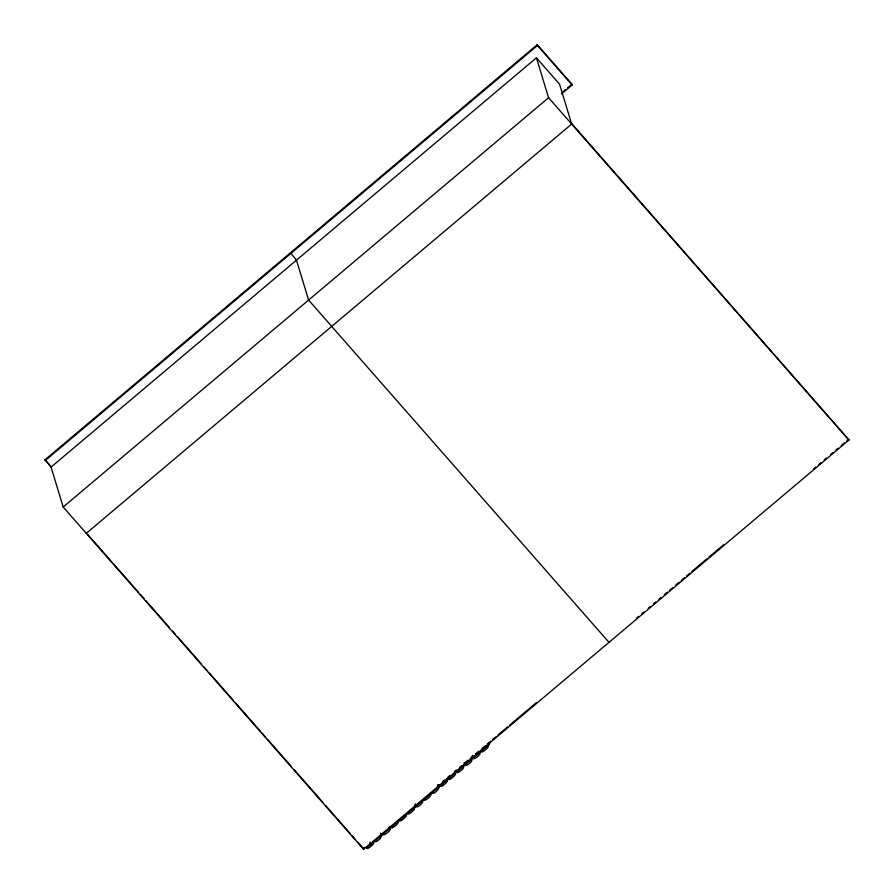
<?xml version="1.0" encoding="UTF-8"?>
<svg xmlns="http://www.w3.org/2000/svg" width="894" height="894" viewBox="0 0 894 894"><rect width="100%" height="100%" fill="white"/><g stroke="black" fill="none" stroke-linecap="round" stroke-linejoin="round"><path stroke-width="1.34" d="M489.778 743.607L489.107 744.143M383.247 834.024C382.811 837.354 392.846 828.894 389.382 828.85M407.787 813.328C407.094 816.591 417.286 808.02 413.922 808.154M424.147 799.538C423.443 802.801 433.679 794.196 430.282 794.364M448.687 778.842C447.995 782.116 458.186 773.489 454.822 773.668M366.886 847.825C366.194 851.077 376.374 842.517 373.022 842.651M375.067 840.919C374.664 844.305 385.549 835.566 380.408 833.141M391.427 827.129C390.767 830.403 400.914 821.776 397.562 821.955M389.952 829.509L389.158 826.905M399.607 820.234C398.925 823.508 409.072 814.847 405.742 815.06M432.327 792.643C432.215 796.107 442.843 787.145 437.669 784.854M440.507 785.737C439.848 789.033 449.995 780.306 446.642 780.563M456.868 771.947C456.208 775.12 466.154 767.018 463.103 766.706M481.408 751.251C480.715 754.514 490.951 745.909 487.543 746.077M86.047 532.567L86.282 533.349L571.668 124.054L559.543 84.148L536.434 57.808L51.047 467.104L45.035 459.739L537.238 44.7L571.903 84.192L572.138 84.975L561.499 93.948M45.27 460.522L537.473 45.482L537.238 44.7M571.434 123.271L848.965 440.004L363.579 849.3L63.183 507.021L548.558 97.725L536.434 57.808M562.326 92.272L565.522 89.579M567.645 87.78L571.903 84.192M363.579 849.3L363.344 848.518L364.707 847.367M437.177 786.262L439.312 784.463M442.508 781.769L444.631 779.97M447.827 777.266L449.961 775.478M454.23 771.88L456.353 770.08M459.561 767.387L461.684 765.588M464.88 762.895L468.076 760.202M470.21 758.403L473.407 755.698M475.541 753.91L478.737 751.206M481.933 748.513L485.129 745.819M487.264 744.02L490.46 741.327M492.594 739.528L495.79 736.835M497.924 735.036L507.513 726.945M509.647 725.146L536.288 702.684M636.483 618.19L638.618 616.391M641.825 613.697L643.959 611.898M648.217 608.3L650.351 606.501M653.548 603.796L655.682 601.997M658.889 599.304L661.024 597.505M664.22 594.812L667.416 592.107M669.55 590.308L672.746 587.615M675.953 584.911L679.149 582.217M681.284 580.418L684.48 577.725M686.614 575.926L689.81 573.222M691.945 571.422L706.875 558.839M709.009 557.04L723.939 544.446M813.529 468.903L815.663 467.104M818.859 464.411L820.994 462.611M824.19 459.907L826.324 458.108M830.593 454.51L832.727 452.71M835.924 450.017L838.058 448.218M841.254 445.525L844.461 442.821M846.596 441.021L848.73 439.222M366.54 848.104L489.253 744.635M479.363 752.971C482.995 753.106 470.669 763.845 472.434 755.531M471.183 759.866C474.815 760.012 462.489 770.717 464.254 762.437M422.102 801.259C425.656 801.27 413.43 812.143 415.174 803.818M537.473 45.482L572.138 84.975M548.558 97.725L848.965 440.004M45.035 459.739L50.813 466.322L63.183 507.021M87.891 534.668L111.839 561.957M113.683 564.058L138.559 592.398M140.403 594.499L144.09 598.701M145.934 600.79L168.966 627.04M172.643 631.231L175.414 634.382M177.247 636.483L201.206 663.773M203.966 666.924L207.654 671.126M209.498 673.227L233.446 700.516M235.29 702.617L260.165 730.957M262.009 733.058L265.686 737.248M267.529 739.349L291.489 766.639M294.249 769.79L322.801 802.331M325.572 805.483L350.448 833.823M352.281 835.924L355.052 839.075M357.812 842.215L363.344 848.518M608.758 641.568L608.993 642.35L308.598 300.071L296.473 260.165L290.461 252.79M446.43 778.618L447.223 781.222M369.892 842.215L370.63 844.662"/></g></svg>
